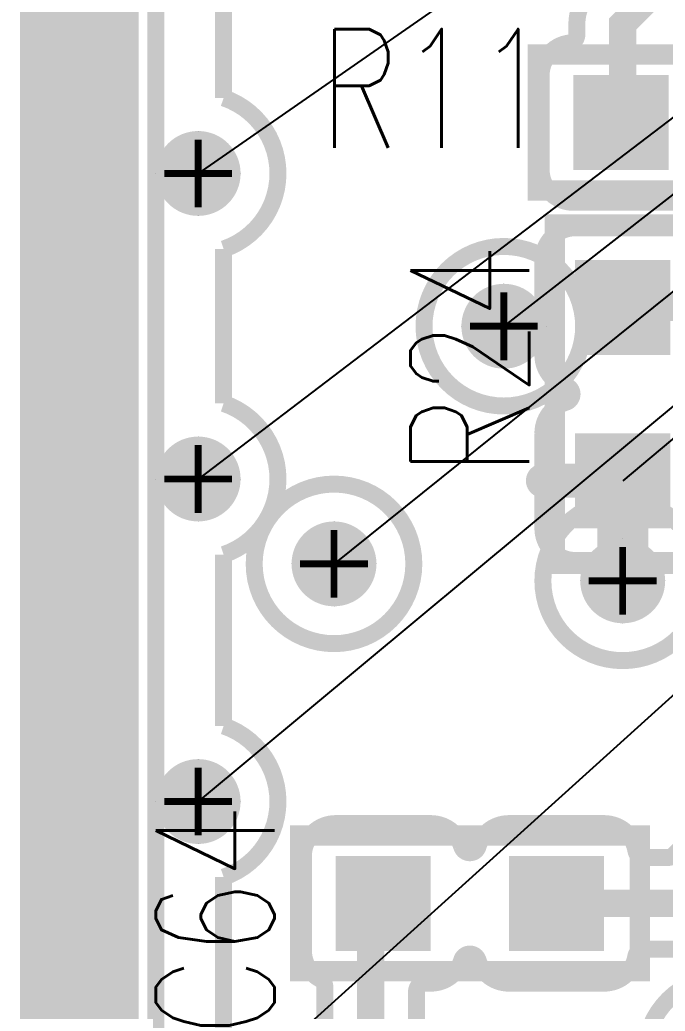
# Model space of a CAD drawing. Extents: x -1.33 to 3.2, y -3.63 to 2.02.
# Drawn here: x -1.1175 to -0.9275, y 0.4732 to 0.7652 of the extents above; entities that cross this region are included whole.
import ezdxf
from ezdxf.enums import TextEntityAlignment as Align

# ---------------------------------------------------------------- set-up
doc = ezdxf.new("R2010")
doc.units = 0
for name, pattern in [('SIG_0', [2, 1, 1]), ('SIG_20', [2, 1, 1]), ('SIG_21', [2, 1, 1]), ('SIG_52', [2, 1, 1]), ('SIG_59', [2, 1, 1]), ('SIG_76', [2, 1, 1])]:
    doc.linetypes.add(name, pattern=pattern)
for name, color, linetype in [('2D_LINE_125', 3, 'CONTINUOUS'), ('2D_LINE_126', 6, 'CONTINUOUS'), ('BOARD_OUTLINE_00', 254, 'CONTINUOUS'), ('DRIL_PLTE_THRU_01', 16, 'CONTINUOUS'), ('DRIL_PLTE_THRU_02', 106, 'CONTINUOUS'), ('DRIL_PLTE_THRU_03', 255, 'CONTINUOUS'), ('DRIL_PLTE_THRU_04', 176, 'CONTINUOUS'), ('DRIL_SYMBOL', 254, 'CONTINUOUS'), ('LINK_00', 254, 'CONTINUOUS'), ('PADS_BOT', 5, 'CONTINUOUS'), ('PADS_INNER', 1, 'CONTINUOUS'), ('PADS_TOP', 1, 'CONTINUOUS'), ('PART_NAME_123', 255, 'CONTINUOUS'), ('PART_TOP_2DLINE_123', 255, 'CONTINUOUS'), ('POUR_OUTLINE_01', 1, 'CONTINUOUS'), ('POUR_OUTLINE_02', 112, 'CONTINUOUS'), ('POUR_OUTLINE_03', 222, 'CONTINUOUS'), ('POUR_OUTLINE_04', 5, 'CONTINUOUS'), ('POUR_PADTHERM_01', 1, 'CONTINUOUS'), ('POUR_VIATHERM_01', 1, 'CONTINUOUS'), ('POUR_VIATHERM_02', 112, 'CONTINUOUS'), ('POUR_VIATHERM_04', 5, 'CONTINUOUS'), ('POUR_VOID_01', 1, 'CONTINUOUS'), ('POUR_VOID_03', 222, 'CONTINUOUS'), ('TRACE_01', 1, 'CONTINUOUS'), ('VIAPTS', 34, 'CONTINUOUS')]:
    doc.layers.add(name, color=color, linetype=linetype)
doc.styles.add('W0$005', font='simplex', dxfattribs={"width": 0.75})

# ---------------------------------------------------------------- blocks, each defined once
blk = doc.blocks.new('BOARD_1')
at = {"layer": 'BOARD_OUTLINE_00', "const_width": 0.01}
blk.add_lwpolyline([(-0.04, 0), (2.56, 0), (2.56, 0.1), (2.65685, 0.19685), (2.65685, 1.45669), (2.56, 1.55354), (2.56, 2.1), (-0.04, 2.1)], close=True, dxfattribs=at)
blk = doc.blocks.new('DRAWING_9')
at = {"layer": '2D_LINE_125', "const_width": 0.035}
blk.add_lwpolyline([(-0.04, 0), (2.56, 0), (2.56, 0.1), (2.65685, 0.19685), (2.65685, 1.45669), (2.56, 1.55354), (2.56, 2.1), (-0.04, 2.1)], close=True, dxfattribs=at)
blk = doc.blocks.new('DRAWING_10')
at = {"layer": '2D_LINE_126', "const_width": 0.035}
blk.add_lwpolyline([(-0.04, 0), (2.56, 0), (2.56, 0.1), (2.65685, 0.19685), (2.65685, 1.45669), (2.56, 1.55354), (2.56, 2.1), (-0.04, 2.1)], close=True, dxfattribs=at)
blk = doc.blocks.new('POUR_VOID_691')
at = {"layer": 'POUR_VOID_01', "const_width": 0.005}
for points in [[(-17.86016, -17.4085), (-17.87367, -17.4085, 0.365975), (-17.87613, -17.41058, -0.365973), (-17.8855, -17.4185), (-17.9135, -17.4185, -0.331681), (-17.9226, -17.41171, 0.745359), (-17.9274, -17.41171, -0.331681), (-17.9365, -17.4185), (-17.93821, -17.4185, 0.414214), (-17.94071, -17.421), (-17.94071, -17.44276, 0.414214)], [(-17.96771, -17.44276), (-17.96771, -17.41955, 0.275312), (-17.96902, -17.41735, -0.275313), (-17.974, -17.409), (-17.974, -17.381, -0.414214), (-17.9645, -17.3715), (-17.9365, -17.3715, -0.331681), (-17.9274, -17.37829, 0.745359), (-17.9226, -17.37829, -0.331681), (-17.9135, -17.3715), (-17.8855, -17.3715, -0.365973), (-17.87613, -17.37942, 0.365975), (-17.87367, -17.3815), (-17.86678, -17.3815, 0.198912), (-17.86501, -17.38077), (-17.83455, -17.3503, -0.068911)], [(-17.8646, -17.2939, -0.037034), (-17.866, -17.294), (-17.894, -17.294, -0.414214), (-17.9035, -17.2845), (-17.9035, -17.2565, -0.331681), (-17.89671, -17.2474, 0.745359), (-17.89671, -17.2426, -0.331681), (-17.9035, -17.2335), (-17.9035, -17.2055, -0.414214), (-17.894, -17.196), (-17.866, -17.196, -0.199359), (-17.85927, -17.19879, 0.415223)], [(-17.8574, -17.18171, -0.331681), (-17.8665, -17.1885), (-17.8945, -17.1885, -0.414214), (-17.904, -17.179), (-17.904, -17.151, -0.37796), (-17.89569, -17.14157, 0.377959), (-17.8935, -17.13909), (-17.8935, -17.136, -0.198912), (-17.88955, -17.12645)]]:
    blk.add_lwpolyline(points, format="xyb", dxfattribs=at)
blk = doc.blocks.new('POUR_OUTLINE_677')
at = {"layer": 'POUR_OUTLINE_01', "const_width": 0.005}
blk.add_lwpolyline([(-15.36565, -16.56621), (-15.36565, -16.55366, 0.198912), (-15.36638, -16.55189), (-15.45591, -16.46237, -0.198912), (-15.4625, -16.44646), (-15.4625, -15.925, 0.414214), (-15.465, -15.9225), (-18.015, -15.9225, 0.414214), (-18.0175, -15.925), (-18.0175, -17.975, 0.414214), (-18.015, -17.9775), (-15.465, -17.9775, 0.414214), (-15.4625, -17.975), (-15.4625, -17.9, -0.198912), (-15.45591, -17.88409), (-15.36638, -17.79456, 0.198912), (-15.36565, -17.79279), (-15.36565, -17.78025, 0.661266), (-15.36988, -17.77845, -2.350215), (-15.36988, -17.67037, 0.661266), (-15.36565, -17.66857), (-15.36565, -16.67789, 0.661266), (-15.36988, -16.67609, -2.350215), (-15.36988, -16.56801, 0.661266)], format="xyb", close=True, dxfattribs=at)
blk.add_blockref('POUR_VOID_691', (0, 0))
blk = doc.blocks.new('POUR_PADTHERM_816')
at = {"layer": 'POUR_PADTHERM_01', "const_width": 0.005}
for points in [[(-17.9035, -17.273), (-17.894, -17.273, 1), (-17.894, -17.268), (-17.9035, -17.268, 1), (-17.9035, -17.273)], [(-17.8775, -17.294), (-17.8775, -17.2705, 1), (-17.8825, -17.2705), (-17.8825, -17.294, 1), (-17.8775, -17.294)]]:
    blk.add_lwpolyline(points, format="xyb", dxfattribs=at)
blk = doc.blocks.new('POUR_VIATHERM_892')
at = {"layer": 'POUR_VIATHERM_01'}
for points in [[(-17.915, -17.2125), (-17.915, -17.2125)], [(-17.9275, -17.225), (-17.9275, -17.225)], [(-17.9025, -17.225), (-17.9025, -17.225)], [(-17.915, -17.2375), (-17.915, -17.2375)]]:
    blk.add_lwpolyline(points, dxfattribs=at)
blk = doc.blocks.new('POUR_VIATHERM_916')
at = {"layer": 'POUR_VIATHERM_01'}
for points in [[(-17.8925, -17.3), (-17.8925, -17.3)], [(-17.8675, -17.3), (-17.8675, -17.3)], [(-17.88, -17.3125), (-17.88, -17.3125)]]:
    blk.add_lwpolyline(points, dxfattribs=at)
blk = doc.blocks.new('POUR_VIATHERM_1020')
at = {"layer": 'POUR_VIATHERM_01'}
for points in [[(-18.005, -17.3525), (-18.005, -17.3525)], [(-18.0175, -17.365), (-18.0175, -17.365)], [(-17.9925, -17.365), (-17.9925, -17.365)], [(-18.005, -17.3775), (-18.005, -17.3775)]]:
    blk.add_lwpolyline(points, dxfattribs=at)
blk = doc.blocks.new('POUR_VIATHERM_1062')
at = {"layer": 'POUR_VIATHERM_01'}
for points in [[(-18.005, -17.1675), (-18.005, -17.1675)], [(-18.0175, -17.18), (-18.0175, -17.18)], [(-17.9925, -17.18), (-17.9925, -17.18)], [(-18.005, -17.1925), (-18.005, -17.1925)]]:
    blk.add_lwpolyline(points, dxfattribs=at)
blk = doc.blocks.new('POUR_VIATHERM_1064')
at = {"layer": 'POUR_VIATHERM_01'}
for points in [[(-18.005, -17.2575), (-18.005, -17.2575)], [(-18.0175, -17.27), (-18.0175, -17.27)], [(-17.9925, -17.27), (-17.9925, -17.27)], [(-18.005, -17.2825), (-18.005, -17.2825)]]:
    blk.add_lwpolyline(points, dxfattribs=at)
blk = doc.blocks.new('POUR_VIATHERM_1068')
at = {"layer": 'POUR_VIATHERM_01'}
for points in [[(-17.965, -17.2825), (-17.965, -17.2825)], [(-17.9775, -17.295), (-17.9775, -17.295)], [(-17.9525, -17.295), (-17.9525, -17.295)], [(-17.965, -17.3075), (-17.965, -17.3075)]]:
    blk.add_lwpolyline(points, dxfattribs=at)
blk = doc.blocks.new('POUR_HEADER_0')
for name in ['POUR_OUTLINE_677', 'POUR_VIATHERM_1062', 'POUR_VIATHERM_892', 'POUR_VIATHERM_1064', 'POUR_PADTHERM_816', 'POUR_VIATHERM_1068', 'POUR_VIATHERM_916', 'POUR_VIATHERM_1020']:
    blk.add_blockref(name, (18, 18))
blk = doc.blocks.new('POUR_OUTLINE_4')
at = {"layer": 'POUR_OUTLINE_04', "const_width": 0.005}
blk.add_lwpolyline([(-15.36565, -16.56621), (-15.36565, -16.55366, 0.198912), (-15.36638, -16.55189), (-15.45591, -16.46237, -0.198912), (-15.4625, -16.44646), (-15.4625, -15.925, 0.414214), (-15.465, -15.9225), (-18.015, -15.9225, 0.414214), (-18.0175, -15.925), (-18.0175, -17.975, 0.414214), (-18.015, -17.9775), (-15.465, -17.9775, 0.414214), (-15.4625, -17.975), (-15.4625, -17.9, -0.198912), (-15.45591, -17.88409), (-15.36638, -17.79456, 0.198912), (-15.36565, -17.79279), (-15.36565, -17.78025, 0.661266), (-15.36988, -17.77845, -2.350215), (-15.36988, -17.67037, 0.661266), (-15.36565, -17.66857), (-15.36565, -16.67789, 0.661266), (-15.36988, -16.67609, -2.350215), (-15.36988, -16.56801, 0.661266)], format="xyb", close=True, dxfattribs=at)
blk = doc.blocks.new('POUR_VIATHERM_204')
at = {"layer": 'POUR_VIATHERM_04'}
for points in [[(-17.915, -17.2125), (-17.915, -17.2125)], [(-17.9275, -17.225), (-17.9275, -17.225)], [(-17.9025, -17.225), (-17.9025, -17.225)], [(-17.915, -17.2375), (-17.915, -17.2375)]]:
    blk.add_lwpolyline(points, dxfattribs=at)
blk = doc.blocks.new('POUR_VIATHERM_214')
at = {"layer": 'POUR_VIATHERM_04'}
for points in [[(-17.88, -17.2875), (-17.88, -17.2875)], [(-17.8925, -17.3), (-17.8925, -17.3)], [(-17.8675, -17.3), (-17.8675, -17.3)], [(-17.88, -17.3125), (-17.88, -17.3125)]]:
    blk.add_lwpolyline(points, dxfattribs=at)
blk = doc.blocks.new('POUR_VIATHERM_305')
at = {"layer": 'POUR_VIATHERM_04'}
for points in [[(-18.005, -17.3525), (-18.005, -17.3525)], [(-18.0175, -17.365), (-18.0175, -17.365)], [(-17.9925, -17.365), (-17.9925, -17.365)], [(-18.005, -17.3775), (-18.005, -17.3775)]]:
    blk.add_lwpolyline(points, dxfattribs=at)
blk = doc.blocks.new('POUR_VIATHERM_347')
at = {"layer": 'POUR_VIATHERM_04'}
for points in [[(-18.005, -17.1675), (-18.005, -17.1675)], [(-18.0175, -17.18), (-18.0175, -17.18)], [(-17.9925, -17.18), (-17.9925, -17.18)], [(-18.005, -17.1925), (-18.005, -17.1925)]]:
    blk.add_lwpolyline(points, dxfattribs=at)
blk = doc.blocks.new('POUR_VIATHERM_349')
at = {"layer": 'POUR_VIATHERM_04'}
for points in [[(-18.005, -17.2575), (-18.005, -17.2575)], [(-18.0175, -17.27), (-18.0175, -17.27)], [(-17.9925, -17.27), (-17.9925, -17.27)], [(-18.005, -17.2825), (-18.005, -17.2825)]]:
    blk.add_lwpolyline(points, dxfattribs=at)
blk = doc.blocks.new('POUR_VIATHERM_353')
at = {"layer": 'POUR_VIATHERM_04'}
for points in [[(-17.965, -17.2825), (-17.965, -17.2825)], [(-17.9775, -17.295), (-17.9775, -17.295)], [(-17.9525, -17.295), (-17.9525, -17.295)], [(-17.965, -17.3075), (-17.965, -17.3075)]]:
    blk.add_lwpolyline(points, dxfattribs=at)
blk = doc.blocks.new('POUR_HEADER_1')
for name in ['POUR_OUTLINE_4', 'POUR_VIATHERM_347', 'POUR_VIATHERM_204', 'POUR_VIATHERM_349', 'POUR_VIATHERM_353', 'POUR_VIATHERM_214', 'POUR_VIATHERM_305']:
    blk.add_blockref(name, (18, 18))
blk = doc.blocks.new('POUR_OUTLINE_1921')
at = {"layer": 'POUR_OUTLINE_02', "const_width": 0.005}
blk.add_lwpolyline([(-15.36565, -17.63338), (-15.36565, -16.71308, -1.466646), (-15.40121, -16.51706), (-15.45591, -16.46237, -0.198912), (-15.4625, -16.44646), (-15.4625, -15.9225), (-18.0175, -15.9225), (-18.0175, -17.9775), (-15.4625, -17.9775), (-15.4625, -17.9, -0.198912), (-15.45591, -17.88409), (-15.40121, -17.82939, -1.466646)], format="xyb", close=True, dxfattribs=at)
blk = doc.blocks.new('POUR_VIATHERM_2144')
at = {"layer": 'POUR_VIATHERM_02'}
for points in [[(-17.915, -17.2125), (-17.915, -17.2125)], [(-17.9275, -17.225), (-17.9275, -17.225)], [(-17.9025, -17.225), (-17.9025, -17.225)], [(-17.915, -17.2375), (-17.915, -17.2375)]]:
    blk.add_lwpolyline(points, dxfattribs=at)
blk = doc.blocks.new('POUR_VIATHERM_2154')
at = {"layer": 'POUR_VIATHERM_02'}
for points in [[(-17.88, -17.2875), (-17.88, -17.2875)], [(-17.8925, -17.3), (-17.8925, -17.3)], [(-17.8675, -17.3), (-17.8675, -17.3)], [(-17.88, -17.3125), (-17.88, -17.3125)]]:
    blk.add_lwpolyline(points, dxfattribs=at)
blk = doc.blocks.new('POUR_VIATHERM_2246')
at = {"layer": 'POUR_VIATHERM_02'}
for points in [[(-18.005, -17.3525), (-18.005, -17.3525)], [(-18.0175, -17.365), (-18.0175, -17.365)], [(-17.9925, -17.365), (-17.9925, -17.365)], [(-18.005, -17.3775), (-18.005, -17.3775)]]:
    blk.add_lwpolyline(points, dxfattribs=at)
blk = doc.blocks.new('POUR_VIATHERM_2288')
at = {"layer": 'POUR_VIATHERM_02'}
for points in [[(-18.005, -17.1675), (-18.005, -17.1675)], [(-18.0175, -17.18), (-18.0175, -17.18)], [(-17.9925, -17.18), (-17.9925, -17.18)], [(-18.005, -17.1925), (-18.005, -17.1925)]]:
    blk.add_lwpolyline(points, dxfattribs=at)
blk = doc.blocks.new('POUR_VIATHERM_2290')
at = {"layer": 'POUR_VIATHERM_02'}
for points in [[(-18.005, -17.2575), (-18.005, -17.2575)], [(-18.0175, -17.27), (-18.0175, -17.27)], [(-17.9925, -17.27), (-17.9925, -17.27)], [(-18.005, -17.2825), (-18.005, -17.2825)]]:
    blk.add_lwpolyline(points, dxfattribs=at)
blk = doc.blocks.new('POUR_VIATHERM_2294')
at = {"layer": 'POUR_VIATHERM_02'}
for points in [[(-17.965, -17.2825), (-17.965, -17.2825)], [(-17.9775, -17.295), (-17.9775, -17.295)], [(-17.9525, -17.295), (-17.9525, -17.295)], [(-17.965, -17.3075), (-17.965, -17.3075)]]:
    blk.add_lwpolyline(points, dxfattribs=at)
blk = doc.blocks.new('POUR_HEADER_2')
for name in ['POUR_OUTLINE_1921', 'POUR_VIATHERM_2288', 'POUR_VIATHERM_2144', 'POUR_VIATHERM_2290', 'POUR_VIATHERM_2294', 'POUR_VIATHERM_2154', 'POUR_VIATHERM_2246']:
    blk.add_blockref(name, (18, 18))
blk = doc.blocks.new('POUR_VOID_1841')
at = {"layer": 'POUR_VOID_03', "const_width": 0.005}
blk.add_lwpolyline([(-17.9885, -17.295, 1), (-17.9415, -17.295, 1)], format="xyb", close=True, dxfattribs=at)
blk = doc.blocks.new('POUR_VOID_1833')
at = {"layer": 'POUR_VOID_03', "const_width": 0.005}
blk.add_lwpolyline([(-17.9385, -17.225, 1), (-17.8915, -17.225, 1)], format="xyb", close=True, dxfattribs=at)
blk = doc.blocks.new('POUR_VOID_1831')
at = {"layer": 'POUR_VOID_03', "const_width": 0.005}
blk.add_lwpolyline([(-17.9035, -17.3, 1), (-17.8565, -17.3, 1)], format="xyb", close=True, dxfattribs=at)
blk = doc.blocks.new('POUR_VOID_1825')
at = {"layer": 'POUR_VOID_03', "const_width": 0.005}
blk.add_lwpolyline([(-17.8735, -17.44, 1), (-17.8265, -17.44, 1)], format="xyb", close=True, dxfattribs=at)
blk = doc.blocks.new('POUR_OUTLINE_1392')
at = {"layer": 'POUR_OUTLINE_03', "const_width": 0.005}
blk.add_lwpolyline([(-17.9975, -16.65727), (-17.9975, -16.71773, -0.718424), (-17.9975, -16.76227), (-17.9975, -16.83773, -0.718424), (-17.9975, -16.88227), (-17.9975, -16.95273, -0.718424), (-17.9975, -16.99727), (-17.9975, -17.05773, -0.718424), (-17.9975, -17.10227), (-17.9975, -17.15773, -0.718424), (-17.9975, -17.20227), (-17.9975, -17.24773, -0.718424), (-17.9975, -17.29227), (-17.9975, -17.34273, -0.718424), (-17.9975, -17.38727), (-17.9975, -17.43773, -0.718424)], format="xyb", dxfattribs=at)
for name in ['POUR_VOID_1833', 'POUR_VOID_1841', 'POUR_VOID_1831', 'POUR_VOID_1825']:
    blk.add_blockref(name, (0, 0))
blk = doc.blocks.new('POUR_HEADER_3')
blk.add_blockref('POUR_OUTLINE_1392', (18, 15.915))
blk = doc.blocks.new('SMOOTH_0$006')
at = {"const_width": 0.003}
blk.add_lwpolyline([(-0.0015, 0, 1), (0.0015, 0, 1)], format="xyb", close=True, dxfattribs=at)
blk = doc.blocks.new('PART_BODY_TOP_24')
at = {"layer": 'PART_TOP_2DLINE_123', "const_width": 0.006}
blk.add_lwpolyline([(-0.05, -0.02), (0.05, -0.02), (0.05, 0.02), (-0.05, 0.02)], close=True, dxfattribs=at)
at = {"layer": 'PART_TOP_2DLINE_123'}
for p in [(-0.05, 0.02), (0.05, 0.02), (-0.05, -0.02), (0.05, -0.02)]:
    blk.add_blockref('SMOOTH_0$006', p, dxfattribs=at)
blk = doc.blocks.new('DRIL_HOLE_0')
blk.add_lwpolyline([(0, 0, 1), (0, 0, 1)], format="xyb", close=True)
blk = doc.blocks.new('PAD_10')
blk.add_lwpolyline([(0, 0, 1), (0, 0, 1)], format="xyb", close=True)
blk = doc.blocks.new('PAD_12')
at = {"const_width": 0.028}
blk.add_lwpolyline([(-0.014, 0), (0.014, 0)], dxfattribs=at)
blk = doc.blocks.new('STK_TOP_8')
at = {"layer": 'DRIL_PLTE_THRU_01'}
blk.add_blockref('DRIL_HOLE_0', (0, 0), dxfattribs=at)
at = {"layer": 'DRIL_PLTE_THRU_02'}
blk.add_blockref('DRIL_HOLE_0', (0, 0), dxfattribs=at)
at = {"layer": 'DRIL_PLTE_THRU_03'}
blk.add_blockref('DRIL_HOLE_0', (0, 0), dxfattribs=at)
at = {"layer": 'DRIL_PLTE_THRU_04'}
blk.add_blockref('DRIL_HOLE_0', (0, 0), dxfattribs=at)
at = {"layer": 'PADS_BOT'}
blk.add_blockref('PAD_10', (0, 0), dxfattribs=at)
at = {"layer": 'PADS_INNER'}
blk.add_blockref('PAD_10', (0, 0), dxfattribs=at)
at = {"layer": 'PADS_TOP'}
blk.add_blockref('PAD_12', (0, 0), dxfattribs=at)
blk = doc.blocks.new('SYM_TOP_6')
for name, p in [('PART_BODY_TOP_24', (0, 0)), ('STK_TOP_8', (-0.0255, 0)), ('STK_TOP_8', (0.0255, 0))]:
    blk.add_blockref(name, p)
blk = doc.blocks.new('PART_TOP_66')
blk.add_blockref('SYM_TOP_6', (0, 0))
at = {"layer": 'PART_NAME_123', "style": 'W0$005', "width": 0.75}
blk.add_text('C64', height=0.035, rotation=-90, dxfattribs=at).set_placement((0.075, 0.005), align=Align.MIDDLE_CENTER)
blk = doc.blocks.new('PART_TOP_112')
blk.add_blockref('SYM_TOP_6', (0, 0))
at = {"layer": 'PART_NAME_123', "style": 'W0$005', "width": 0.75}
blk.add_text('R11', height=0.035, rotation=-180, dxfattribs=at).set_placement((0.08, -0.01), align=Align.MIDDLE_CENTER)
blk = doc.blocks.new('PART_TOP_122')
blk.add_blockref('SYM_TOP_6', (0, 0))
at = {"layer": 'PART_NAME_123', "style": 'W0$005', "width": 0.75}
blk.add_text('R24', height=0.035, rotation=-180, dxfattribs=at).set_placement((-0.01, -0.045), align=Align.MIDDLE_CENTER)
blk = doc.blocks.new('SMOOTH_0$015')
at = {"const_width": 0.0075}
blk.add_lwpolyline([(-0.00375, 0, 1), (0.00375, 0, 1)], format="xyb", close=True, dxfattribs=at)
blk = doc.blocks.new('SMOOTH_0$008')
at = {"const_width": 0.004}
blk.add_lwpolyline([(-0.002, 0, 1), (0.002, 0, 1)], format="xyb", close=True, dxfattribs=at)
blk = doc.blocks.new('DRIL_SYMBOL_0$012')
at = {"layer": 'DRIL_SYMBOL', "const_width": 0.002}
for points in [[(0, -0.01), (0, 0.01)], [(-0.01, 0), (0.01, 0)]]:
    blk.add_lwpolyline(points, dxfattribs=at)
blk = doc.blocks.new('DRIL_HOLE_0$012')
at = {"const_width": 0.006}
blk.add_lwpolyline([(-0.003, 0, 1), (0.003, 0, 1)], format="xyb", close=True, dxfattribs=at)
blk.add_blockref('DRIL_SYMBOL_0$012', (0, 0))
blk = doc.blocks.new('PAD_66')
at = {"const_width": 0.0125}
blk.add_lwpolyline([(0, -0.00625, 1), (0, 0.00625, 1)], format="xyb", close=True, dxfattribs=at)
blk = doc.blocks.new('STK_TOP_3')
at = {"layer": 'DRIL_PLTE_THRU_01'}
blk.add_blockref('DRIL_HOLE_0$012', (0, 0), dxfattribs=at)
at = {"layer": 'DRIL_PLTE_THRU_02'}
blk.add_blockref('DRIL_HOLE_0$012', (0, 0), dxfattribs=at)
at = {"layer": 'DRIL_PLTE_THRU_03'}
blk.add_blockref('DRIL_HOLE_0$012', (0, 0), dxfattribs=at)
at = {"layer": 'DRIL_PLTE_THRU_04'}
blk.add_blockref('DRIL_HOLE_0$012', (0, 0), dxfattribs=at)
at = {"layer": 'PADS_BOT'}
blk.add_blockref('PAD_66', (0, 0), dxfattribs=at)
at = {"layer": 'PADS_INNER'}
blk.add_blockref('PAD_66', (0, 0), dxfattribs=at)
at = {"layer": 'PADS_TOP'}
blk.add_blockref('PAD_66', (0, 0), dxfattribs=at)
blk = doc.blocks.new('SYM_TOP_1')
blk.add_blockref('STK_TOP_3', (0, 0))

msp = doc.modelspace()

# ---------------------------------------------------------------- linework, layer by layer
at = {"layer": 'LINK_00', "linetype": 'SIG_0'}
for q in [(-1.065, 0.535), (-1.065, 0.72), (-1.065, 0.63), (-1.065, 0.44), (-1.025, 0.605), (-0.975, 0.675), (-0.94, 0.6295)]:
    msp.add_line((0.28, 1.655), q, dxfattribs=at)
at = {"layer": 'TRACE_01', "linetype": 'SIG_59', "const_width": 0.008}
msp.add_lwpolyline([(-0.9405, 0.735), (-0.94, 0.7355), (-0.94, 0.764), (-0.914, 0.79), (-0.914, 0.815)], dxfattribs=at)
at = {"layer": 'TRACE_01', "linetype": 'SIG_76', "const_width": 0.008}
msp.add_lwpolyline([(-0.895, 0.6805), (-0.94, 0.6805)], dxfattribs=at)
at = {"layer": 'TRACE_01', "linetype": 'SIG_0', "const_width": 0.015}
msp.add_lwpolyline([(-0.94, 0.6), (-0.94, 0.6295)], dxfattribs=at)
at = {"layer": 'TRACE_01', "linetype": 'SIG_20', "const_width": 0.008}
msp.add_lwpolyline([(-0.9595, 0.505), (-0.92016, 0.505), (-0.885, 0.54016), (-0.79, 0.54016), (-0.78, 0.55016), (-0.7385, 0.55016)], dxfattribs=at)
at = {"layer": 'TRACE_01', "linetype": 'SIG_21', "const_width": 0.008}
msp.add_lwpolyline([(-1.01421, 0.41374), (-1.01421, 0.505), (-1.0105, 0.505)], dxfattribs=at)

# ---------------------------------------------------------------- block references
for name in ['DRAWING_9', 'DRAWING_10', 'BOARD_1']:
    msp.add_blockref(name, (-1.06, -0.1))
at = {"linetype": 'SIG_0'}
for name in ['POUR_HEADER_0', 'POUR_HEADER_1', 'POUR_HEADER_2']:
    msp.add_blockref(name, (-1.06, -0.1), dxfattribs=at)
at = {"linetype": 'SIG_52'}
msp.add_blockref('POUR_HEADER_3', (-1.06, 1.985), dxfattribs=at)
for name, p, rotation in [('PART_TOP_112', (-0.915, 0.735), 180), ('PART_TOP_122', (-0.94, 0.655), 270), ('PART_TOP_66', (-0.985, 0.505), 180)]:
    msp.add_blockref(name, p, dxfattribs=dict(rotation=rotation))
at = {"layer": 'TRACE_01'}
for name, p in [('SMOOTH_0$008', (-0.94, 0.764)), ('SMOOTH_0$008', (-0.9405, 0.735)), ('SMOOTH_0$008', (-0.94, 0.7355)), ('SMOOTH_0$008', (-0.94, 0.6805)), ('SMOOTH_0$015', (-0.94, 0.6295)), ('SMOOTH_0$015', (-0.94, 0.6)), ('SMOOTH_0$008', (-1.01421, 0.505)), ('SMOOTH_0$008', (-1.0105, 0.505)), ('SMOOTH_0$008', (-0.9595, 0.505))]:
    msp.add_blockref(name, p, dxfattribs=at)
at = {"layer": 'VIAPTS', "linetype": 'SIG_0'}
for p in [(-1.065, 0.72), (-0.975, 0.675), (-1.065, 0.63), (-1.025, 0.605), (-0.94, 0.6), (-1.065, 0.535)]:
    msp.add_blockref('SYM_TOP_1', p, dxfattribs=at)

doc.saveas('drawing.dxf')
